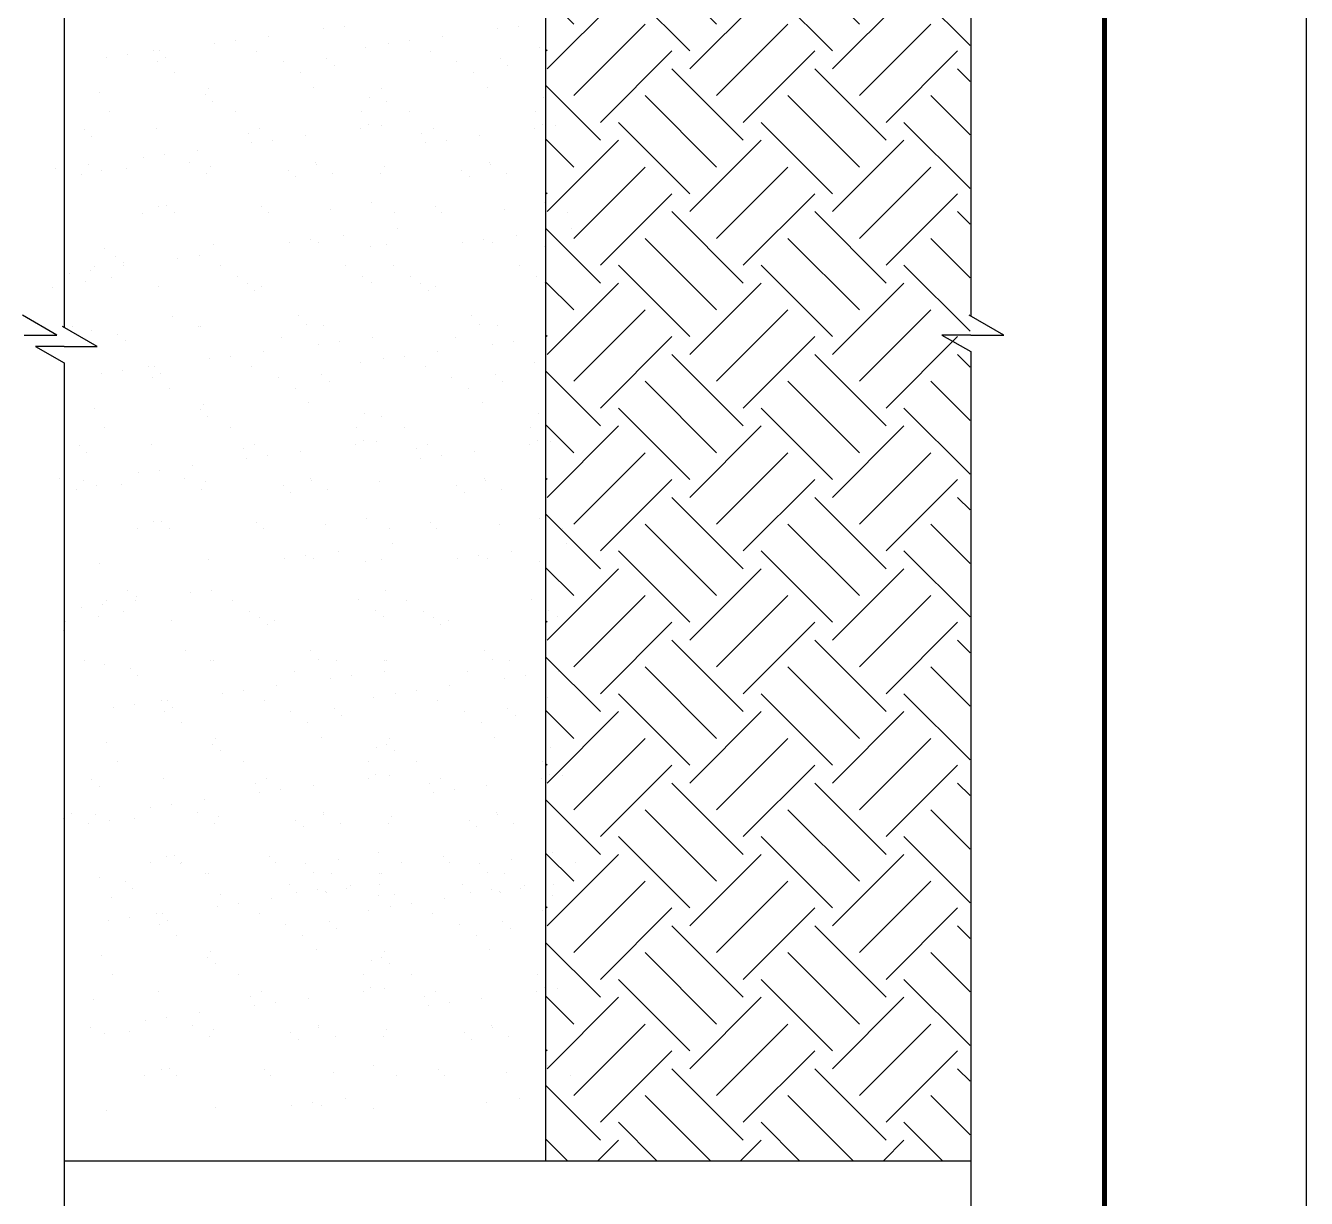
# Model space of a CAD drawing. Extents: x 109 to 4309, y -673 to 2245.
# Drawn here: x 3675 to 4309, y 33 to 614 of the extents above; entities that cross this region are included whole.
import ezdxf

# ---------------------------------------------------------------- set-up
doc = ezdxf.new("R2010")
doc.units = 0
doc.header["$MEASUREMENT"] = 0
doc.layers.get('0').update_dxf_attribs({"linetype": 'CONTINUOUS'})
for name, color, linetype in [('LEVEL', 2, 'CONTINUOUS'), ('STAIR', 140, 'CONTINUOUS'), ('TK', 1, 'CONTINUOUS'), ('TREE', 3, 'CONTINUOUS')]:
    doc.layers.add(name, color=color, linetype=linetype)

msp = doc.modelspace()

# ---------------------------------------------------------------- hatches: boundary and pattern name
at = {"layer": 'STAIR'}
h = msp.add_hatch(dxfattribs=at)
h.set_pattern_fill('EARTH', color=256, scale=200, angle=45, style=0)
h.paths.add_polyline_path([(3932.82, 51.74), (4142.82, 51.74), (4142.82, 891.74), (3932.82, 891.74)])

# ---------------------------------------------------------------- linework, layer by layer
msp.add_line((3694.26, 51.74), (3932.82, 51.74))
at = {"layer": 'LEVEL'}
for p, q in [((3932.82, 51.74), (3932.82, 1021.74)), ((3694.26, 51.74), (4142.82, 51.74))]:
    msp.add_line(p, q, dxfattribs=at)
at = {"layer": 'STAIR', "linetype": 'CONTINUOUS'}
for p, q in [((4143.25, 1138.64), (4143.25, 469.79)), ((3694.26, 1133.06), (3694.26, 464.21)), ((3690.57, 460.38), (3673.52, 470.26)), ((4159.5, 460.38), (4142.45, 470.26)), ((3710.51, 454.8), (3693.46, 464.68)), ((3674.32, 460.38), (3690.57, 460.38)), ((4143.25, 460.38), (4128.93, 460.38)), ((4128.93, 460.38), (4143.25, 452.28)), ((4143.25, 460.38), (4159.5, 460.38)), ((3694.26, 454.8), (3679.94, 454.8)), ((3679.94, 454.8), (3694.26, 446.7)), ((3694.26, 454.8), (3710.51, 454.8)), ((4143.25, 452.28), (4143.25, -221.72)), ((3694.26, 446.7), (3694.26, -227.3))]:
    msp.add_line(p, q, dxfattribs=at)
at = {"layer": 'TK', "linetype": 'CONTINUOUS'}
for p, q in [((4309.4, -672.57), (4309.4, 2245.21)), ((4209.4, -572.57), (4209.4, 2177.43))]:
    msp.add_line(p, q, dxfattribs=at)
at = {"layer": 'TK', "linetype": 'CONTINUOUS', "const_width": 2.5}
msp.add_lwpolyline([(359.4, 2177.43), (359.4, -572.57), (4209.4, -572.57), (4209.4, 2177.43), (359.4, 2177.43)], dxfattribs=at)
at = {"layer": 'TREE', "linetype": 'CONTINUOUS'}
for p, q in [((3822.62, 612.04), (3822.62, 612.04)), ((3833.03, 613.41), (3833.03, 613.41)), ((3908.6, 612.04), (3908.6, 612.04)), ((3919.01, 613.41), (3919.01, 613.41)), ((3768.78, 604.95), (3768.78, 604.95)), ((3779.19, 606.32), (3779.19, 606.32)), ((3795.45, 608.47), (3795.45, 608.47)), ((3843.65, 602.97), (3843.65, 602.97)), ((3854.76, 604.95), (3854.76, 604.95)), ((3865.17, 606.32), (3865.17, 606.32)), ((3881.43, 608.47), (3881.43, 608.47)), ((3929.63, 602.97), (3929.63, 602.97)), ((3714.95, 597.87), (3714.95, 597.87)), ((3725.36, 599.24), (3725.36, 599.24)), ((3738.47, 601.27), (3738.47, 601.27)), ((3741.62, 601.38), (3741.62, 601.38)), ((3744.27, 597.9), (3744.27, 597.9)), ((3789.63, 601.03), (3789.63, 601.03)), ((3824.3, 597.21), (3824.3, 597.21)), ((3875.61, 601.03), (3875.61, 601.03)), ((3910.28, 597.21), (3910.28, 597.21)), ((3740.33, 595.74), (3740.33, 595.74)), ((3748.77, 590.37), (3748.77, 590.37)), ((3802.62, 595.85), (3802.62, 595.85)), ((3811.05, 590.48), (3811.05, 590.48)), ((3827.99, 593.83), (3827.99, 593.83)), ((3888.6, 595.85), (3888.6, 595.85)), ((3897.03, 590.48), (3897.03, 590.48)), ((3913.97, 593.83), (3913.97, 593.83)), ((3711.5, 580.58), (3711.5, 580.58)), ((3764.18, 579.66), (3764.18, 579.66)), ((3765.52, 582.52), (3765.52, 582.52)), ((3817.87, 583.19), (3817.87, 583.19)), ((3845.39, 577.89), (3845.39, 577.89)), ((3851.5, 582.52), (3851.5, 582.52)), ((3903.85, 583.19), (3903.85, 583.19)), ((3931.37, 577.89), (3931.37, 577.89)), ((3716.85, 570.91), (3716.85, 570.91)), ((3767.87, 576.28), (3767.87, 576.28)), ((3779.13, 571.02), (3779.13, 571.02)), ((3841.41, 571.14), (3841.41, 571.14)), ((3853.85, 576.28), (3853.85, 576.28)), ((3865.11, 571.02), (3865.11, 571.02)), ((3927.39, 571.14), (3927.39, 571.14)), ((3704.06, 562.1), (3704.06, 562.1)), ((3707.74, 558.73), (3707.74, 558.73)), ((3739.73, 562.74), (3739.73, 562.74)), ((3785.27, 560.34), (3785.27, 560.34)), ((3790.89, 562.49), (3790.89, 562.49)), ((3813.89, 559.11), (3813.89, 559.11)), ((3841.06, 562.69), (3841.06, 562.69)), ((3844.91, 564.44), (3844.91, 564.44)), ((3851.47, 564.06), (3851.47, 564.06)), ((3871.24, 560.34), (3871.24, 560.34)), ((3876.87, 562.49), (3876.87, 562.49)), ((3899.87, 559.11), (3899.87, 559.11)), ((3927.04, 562.69), (3927.04, 562.69)), ((3930.89, 564.44), (3930.89, 564.44)), ((3937.45, 564.06), (3937.45, 564.06)), ((3760.06, 552.02), (3760.06, 552.02)), ((3787.22, 555.6), (3787.22, 555.6)), ((3797.63, 556.97), (3797.63, 556.97)), ((3873.2, 555.6), (3873.2, 555.6)), ((3883.61, 556.97), (3883.61, 556.97)), ((3694.2, 545.54), (3694.2, 545.54)), ((3733.39, 548.51), (3733.39, 548.51)), ((3743.8, 549.88), (3743.8, 549.88)), ((3756.49, 545.66), (3756.49, 545.66)), ((3818.77, 545.77), (3818.77, 545.77)), ((3904.75, 545.77), (3904.75, 545.77)), ((3689.96, 542.79), (3689.96, 542.79)), ((3702.64, 540.17), (3702.64, 540.17)), ((3706.22, 544.94), (3706.22, 544.94)), ((3712.76, 542.04), (3712.76, 542.04)), ((3725.14, 542.78), (3725.14, 542.78)), ((3764.92, 540.28), (3764.92, 540.28)), ((3766.78, 543.98), (3766.78, 543.98)), ((3805.17, 542.09), (3805.17, 542.09)), ((3819.13, 544.65), (3819.13, 544.65)), ((3827.2, 540.4), (3827.2, 540.4)), ((3850.9, 540.28), (3850.9, 540.28)), ((3852.76, 543.98), (3852.76, 543.98)), ((3891.15, 542.09), (3891.15, 542.09)), ((3905.11, 544.65), (3905.11, 544.65)), ((3913.18, 540.4), (3913.18, 540.4)), ((3808.86, 538.72), (3808.86, 538.72)), ((3894.84, 538.72), (3894.84, 538.72)), ((3733, 520.83), (3733, 520.83)), ((3740.99, 524.2), (3740.99, 524.2)), ((3745.05, 524.54), (3745.05, 524.54)), ((3748.74, 521.16), (3748.74, 521.16)), ((3792.15, 523.95), (3792.15, 523.95)), ((3795.28, 520.94), (3795.28, 520.94)), ((3826.26, 522.77), (3826.26, 522.77)), ((3846.17, 525.9), (3846.17, 525.9)), ((3857.57, 521.06), (3857.57, 521.06)), ((3878.13, 523.95), (3878.13, 523.95)), ((3881.26, 520.94), (3881.26, 520.94)), ((3912.24, 522.77), (3912.24, 522.77)), ((3932.15, 525.9), (3932.15, 525.9)), ((3943.55, 521.06), (3943.55, 521.06)), ((3816.07, 507.61), (3816.07, 507.61)), ((3832.33, 509.75), (3832.33, 509.75)), ((3859.5, 513.33), (3859.5, 513.33)), ((3902.05, 507.61), (3902.05, 507.61)), ((3918.31, 509.75), (3918.31, 509.75)), ((3945.48, 513.33), (3945.48, 513.33)), ((3714.02, 503.5), (3714.02, 503.5)), ((3768.04, 505.45), (3768.04, 505.45)), ((3805.66, 506.24), (3805.66, 506.24)), ((3820.39, 506.12), (3820.39, 506.12)), ((3846.16, 504.53), (3846.16, 504.53)), ((3854.02, 505.45), (3854.02, 505.45)), ((3891.64, 506.24), (3891.64, 506.24)), ((3906.37, 506.12), (3906.37, 506.12)), ((3932.14, 504.53), (3932.14, 504.53)), ((3719.58, 499.25), (3719.58, 499.25)), ((3723.66, 496.3), (3723.66, 496.3)), ((3750.58, 498.23), (3750.58, 498.23)), ((3760.99, 499.6), (3760.99, 499.6)), ((3833.67, 494.76), (3833.67, 494.76)), ((3919.65, 494.76), (3919.65, 494.76)), ((3696.74, 491.14), (3696.74, 491.14)), ((3707.15, 492.51), (3707.15, 492.51)), ((3709.11, 494.53), (3709.11, 494.53)), ((3717.54, 489.16), (3717.54, 489.16)), ((3723.41, 494.65), (3723.41, 494.65)), ((3771.39, 494.65), (3771.39, 494.65)), ((3779.83, 489.27), (3779.83, 489.27)), ((3842.11, 489.39), (3842.11, 489.39)), ((3857.37, 494.65), (3857.37, 494.65)), ((3865.8, 489.27), (3865.8, 489.27)), ((3928.09, 489.39), (3928.09, 489.39)), ((3688.65, 484.07), (3688.65, 484.07)), ((3704.76, 486.74), (3704.76, 486.74)), ((3741, 484.73), (3741, 484.73)), ((3784.79, 486.05), (3784.79, 486.05)), ((3788.48, 482.67), (3788.48, 482.67)), ((3792.17, 484.49), (3792.17, 484.49)), ((3846.18, 486.44), (3846.18, 486.44)), ((3870.77, 486.05), (3870.77, 486.05)), ((3874.46, 482.67), (3874.46, 482.67)), ((3878.14, 484.49), (3878.14, 484.49)), ((3932.16, 486.44), (3932.16, 486.44)), ((3747.9, 469.82), (3747.9, 469.82)), ((3810.19, 469.93), (3810.19, 469.93)), ((3896.17, 469.93), (3896.17, 469.93)), ((3698.21, 464.72), (3698.21, 464.72)), ((3760.5, 464.83), (3760.5, 464.83)), ((3761.77, 464.78), (3761.77, 464.78)), ((3814.13, 465.45), (3814.13, 465.45)), ((3822.78, 464.95), (3822.78, 464.95)), ((3900.11, 465.45), (3900.11, 465.45)), ((3908.76, 464.95), (3908.76, 464.95)), ((3707.76, 462.84), (3707.76, 462.84)), ((3720.7, 460.95), (3720.7, 460.95)), ((3724.39, 457.57), (3724.39, 457.57)), ((3801.91, 459.18), (3801.91, 459.18)), ((3830.54, 457.14), (3830.54, 457.14)), ((3846.8, 459.28), (3846.8, 459.28)), ((3887.89, 459.18), (3887.89, 459.18)), ((3916.52, 457.14), (3916.52, 457.14)), ((3932.78, 459.28), (3932.78, 459.28)), ((3792.97, 452.19), (3792.97, 452.19)), ((3820.13, 455.77), (3820.13, 455.77)), ((3878.95, 452.19), (3878.95, 452.19)), ((3906.11, 455.77), (3906.11, 455.77)), ((3735.99, 445), (3735.99, 445)), ((3739.13, 445.1), (3739.13, 445.1)), ((3766.3, 448.68), (3766.3, 448.68)), ((3776.71, 450.05), (3776.71, 450.05)), ((3787.15, 444.75), (3787.15, 444.75)), ((3841.17, 446.7), (3841.17, 446.7)), ((3852.28, 448.68), (3852.28, 448.68)), ((3862.69, 450.05), (3862.69, 450.05)), ((3873.13, 444.75), (3873.13, 444.75)), ((3927.15, 446.7), (3927.15, 446.7)), ((3712.46, 441.59), (3712.46, 441.59)), ((3722.87, 442.96), (3722.87, 442.96)), ((3737.85, 439.47), (3737.85, 439.47)), ((3741.79, 441.62), (3741.79, 441.62)), ((3800.13, 439.58), (3800.13, 439.58)), ((3821.82, 440.94), (3821.82, 440.94)), ((3886.11, 439.58), (3886.11, 439.58)), ((3907.8, 440.94), (3907.8, 440.94)), ((3746.29, 434.09), (3746.29, 434.09)), ((3808.57, 434.21), (3808.57, 434.21)), ((3825.51, 437.56), (3825.51, 437.56)), ((3894.55, 434.21), (3894.55, 434.21)), ((3911.49, 437.56), (3911.49, 437.56)), ((3763.03, 426.25), (3763.03, 426.25)), ((3815.39, 426.91), (3815.39, 426.91)), ((3901.37, 426.91), (3901.37, 426.91)), ((3709.02, 424.3), (3709.02, 424.3)), ((3761.7, 423.38), (3761.7, 423.38)), ((3765.38, 420), (3765.38, 420)), ((3842.91, 421.61), (3842.91, 421.61)), ((3851.36, 420), (3851.36, 420)), ((3928.88, 421.61), (3928.88, 421.61)), ((3714.37, 414.64), (3714.37, 414.64)), ((3776.65, 414.75), (3776.65, 414.75)), ((3838.93, 414.86), (3838.93, 414.86)), ((3862.63, 414.75), (3862.63, 414.75)), ((3924.91, 414.86), (3924.91, 414.86)), ((3737.25, 406.46), (3737.25, 406.46)), ((3788.41, 406.22), (3788.41, 406.22)), ((3838.57, 406.41), (3838.57, 406.41)), ((3842.43, 408.16), (3842.43, 408.16)), ((3848.98, 407.78), (3848.98, 407.78)), ((3874.39, 406.22), (3874.39, 406.22)), ((3924.55, 406.41), (3924.55, 406.41)), ((3928.41, 408.16), (3928.41, 408.16)), ((3934.96, 407.78), (3934.96, 407.78)), ((3701.57, 405.83), (3701.57, 405.83)), ((3705.26, 402.45), (3705.26, 402.45)), ((3782.78, 404.06), (3782.78, 404.06)), ((3795.15, 400.7), (3795.15, 400.7)), ((3811.41, 402.84), (3811.41, 402.84)), ((3868.76, 404.06), (3868.76, 404.06)), ((3881.13, 400.7), (3881.13, 400.7)), ((3897.39, 402.84), (3897.39, 402.84)), ((3741.31, 393.61), (3741.31, 393.61)), ((3757.57, 395.75), (3757.57, 395.75)), ((3784.74, 399.32), (3784.74, 399.32)), ((3870.72, 399.32), (3870.72, 399.32)), ((3691.72, 389.27), (3691.72, 389.27)), ((3703.74, 388.66), (3703.74, 388.66)), ((3730.9, 392.24), (3730.9, 392.24)), ((3754, 389.38), (3754, 389.38)), ((3764.29, 387.71), (3764.29, 387.71)), ((3816.29, 389.5), (3816.29, 389.5)), ((3816.65, 388.38), (3816.65, 388.38)), ((3850.27, 387.71), (3850.27, 387.71)), ((3902.27, 389.5), (3902.27, 389.5)), ((3902.63, 388.38), (3902.63, 388.38)), ((3700.16, 383.9), (3700.16, 383.9)), ((3710.28, 385.76), (3710.28, 385.76)), ((3722.66, 386.51), (3722.66, 386.51)), ((3762.44, 384.01), (3762.44, 384.01)), ((3802.69, 385.82), (3802.69, 385.82)), ((3806.38, 382.44), (3806.38, 382.44)), ((3824.72, 384.12), (3824.72, 384.12)), ((3888.67, 385.82), (3888.67, 385.82)), ((3892.36, 382.44), (3892.36, 382.44)), ((3910.7, 384.12), (3910.7, 384.12)), ((3738.51, 367.93), (3738.51, 367.93)), ((3742.57, 368.27), (3742.57, 368.27)), ((3843.69, 369.63), (3843.69, 369.63)), ((3929.67, 369.63), (3929.67, 369.63)), ((3730.52, 364.55), (3730.52, 364.55)), ((3746.25, 364.89), (3746.25, 364.89)), ((3789.67, 367.68), (3789.67, 367.68)), ((3792.8, 364.67), (3792.8, 364.67)), ((3823.78, 366.5), (3823.78, 366.5)), ((3855.08, 364.78), (3855.08, 364.78)), ((3875.65, 367.68), (3875.65, 367.68)), ((3878.78, 364.67), (3878.78, 364.67)), ((3909.75, 366.5), (3909.75, 366.5)), ((3941.06, 364.78), (3941.06, 364.78)), ((3857.01, 357.06), (3857.01, 357.06)), ((3942.99, 357.06), (3942.99, 357.06)), ((3765.55, 349.17), (3765.55, 349.17)), ((3803.18, 349.97), (3803.18, 349.97)), ((3813.59, 351.34), (3813.59, 351.34)), ((3817.91, 349.84), (3817.91, 349.84)), ((3829.85, 353.48), (3829.85, 353.48)), ((3851.53, 349.17), (3851.53, 349.17)), ((3889.16, 349.97), (3889.16, 349.97)), ((3899.57, 351.34), (3899.57, 351.34)), ((3903.89, 349.84), (3903.89, 349.84)), ((3915.83, 353.48), (3915.83, 353.48)), ((3711.54, 347.23), (3711.54, 347.23)), ((3843.68, 348.26), (3843.68, 348.26)), ((3929.66, 348.26), (3929.66, 348.26)), ((3725.79, 333.8), (3725.79, 333.8)), ((3729.87, 330.85), (3729.87, 330.85)), ((3756.78, 332.78), (3756.78, 332.78)), ((3767.19, 334.15), (3767.19, 334.15)), ((3853.17, 334.15), (3853.17, 334.15)), ((3702.95, 325.69), (3702.95, 325.69)), ((3713.36, 327.06), (3713.36, 327.06)), ((3715.31, 329.09), (3715.31, 329.09)), ((3723.75, 323.71), (3723.75, 323.71)), ((3729.62, 329.2), (3729.62, 329.2)), ((3777.6, 329.2), (3777.6, 329.2)), ((3786.03, 323.83), (3786.03, 323.83)), ((3839.88, 329.31), (3839.88, 329.31)), ((3848.31, 323.94), (3848.31, 323.94)), ((3863.58, 329.2), (3863.58, 329.2)), ((3872.01, 323.83), (3872.01, 323.83)), ((3925.86, 329.31), (3925.86, 329.31)), ((3934.29, 323.94), (3934.29, 323.94)), ((3694.86, 318.62), (3694.86, 318.62)), ((3710.97, 321.29), (3710.97, 321.29)), ((3747.21, 319.29), (3747.21, 319.29)), ((3791, 320.6), (3791, 320.6)), ((3794.69, 317.22), (3794.69, 317.22)), ((3798.37, 319.04), (3798.37, 319.04)), ((3852.39, 320.99), (3852.39, 320.99)), ((3876.98, 320.6), (3876.98, 320.6)), ((3880.67, 317.22), (3880.67, 317.22)), ((3884.35, 319.04), (3884.35, 319.04)), ((3938.37, 320.99), (3938.37, 320.99)), ((3693.87, 314.35), (3693.87, 314.35)), ((3816.39, 304.48), (3816.39, 304.48)), ((3902.37, 304.48), (3902.37, 304.48)), ((3704.42, 299.27), (3704.42, 299.27)), ((3754.11, 304.37), (3754.11, 304.37)), ((3766.7, 299.38), (3766.7, 299.38)), ((3767.98, 299.34), (3767.98, 299.34)), ((3820.33, 300), (3820.33, 300)), ((3828.98, 299.5), (3828.98, 299.5)), ((3852.68, 299.38), (3852.68, 299.38)), ((3853.96, 299.34), (3853.96, 299.34)), ((3906.31, 300), (3906.31, 300)), ((3914.96, 299.5), (3914.96, 299.5)), ((3713.96, 297.39), (3713.96, 297.39)), ((3726.91, 295.5), (3726.91, 295.5)), ((3730.6, 292.12), (3730.6, 292.12)), ((3808.12, 293.73), (3808.12, 293.73)), ((3853.01, 293.83), (3853.01, 293.83)), ((3894.1, 293.73), (3894.1, 293.73)), ((3938.99, 293.83), (3938.99, 293.83)), ((3799.18, 286.74), (3799.18, 286.74)), ((3826.34, 290.32), (3826.34, 290.32)), ((3836.75, 291.69), (3836.75, 291.69)), ((3885.15, 286.74), (3885.15, 286.74)), ((3912.32, 290.32), (3912.32, 290.32)), ((3922.73, 291.69), (3922.73, 291.69)), ((3742.2, 279.55), (3742.2, 279.55)), ((3745.34, 279.66), (3745.34, 279.66)), ((3772.51, 283.23), (3772.51, 283.23)), ((3782.92, 284.6), (3782.92, 284.6)), ((3793.36, 279.31), (3793.36, 279.31)), ((3847.38, 281.25), (3847.38, 281.25)), ((3858.48, 283.23), (3858.48, 283.23)), ((3868.9, 284.6), (3868.9, 284.6)), ((3879.34, 279.31), (3879.34, 279.31)), ((3933.36, 281.25), (3933.36, 281.25)), ((3718.67, 276.15), (3718.67, 276.15)), ((3729.08, 277.52), (3729.08, 277.52)), ((3744.06, 274.02), (3744.06, 274.02)), ((3748, 276.18), (3748, 276.18)), ((3806.34, 274.13), (3806.34, 274.13)), ((3828.03, 275.49), (3828.03, 275.49)), ((3892.32, 274.13), (3892.32, 274.13)), ((3914.01, 275.49), (3914.01, 275.49)), ((3752.49, 268.65), (3752.49, 268.65)), ((3814.78, 268.76), (3814.78, 268.76)), ((3831.71, 272.11), (3831.71, 272.11)), ((3900.75, 268.76), (3900.75, 268.76)), ((3917.69, 272.11), (3917.69, 272.11)), ((3769.24, 260.8), (3769.24, 260.8)), ((3821.59, 261.47), (3821.59, 261.47)), ((3855.22, 260.8), (3855.22, 260.8)), ((3907.57, 261.47), (3907.57, 261.47)), ((3715.22, 258.85), (3715.22, 258.85)), ((3767.9, 257.94), (3767.9, 257.94)), ((3771.59, 254.56), (3771.59, 254.56)), ((3849.11, 256.17), (3849.11, 256.17)), ((3853.88, 257.94), (3853.88, 257.94)), ((3857.57, 254.56), (3857.57, 254.56)), ((3935.09, 256.17), (3935.09, 256.17)), ((3720.57, 249.19), (3720.57, 249.19)), ((3782.85, 249.3), (3782.85, 249.3)), ((3845.14, 249.42), (3845.14, 249.42)), ((3868.83, 249.3), (3868.83, 249.3)), ((3931.12, 249.42), (3931.12, 249.42)), ((3848.64, 242.72), (3848.64, 242.72)), ((3855.19, 242.34), (3855.19, 242.34)), ((3934.62, 242.72), (3934.62, 242.72)), ((3941.17, 242.34), (3941.17, 242.34)), ((3707.78, 240.38), (3707.78, 240.38)), ((3711.47, 237), (3711.47, 237)), ((3743.46, 241.01), (3743.46, 241.01)), ((3788.99, 238.61), (3788.99, 238.61)), ((3794.62, 240.77), (3794.62, 240.77)), ((3801.36, 235.25), (3801.36, 235.25)), ((3817.62, 237.39), (3817.62, 237.39)), ((3844.78, 240.96), (3844.78, 240.96)), ((3874.97, 238.61), (3874.97, 238.61)), ((3880.6, 240.77), (3880.6, 240.77)), ((3887.34, 235.25), (3887.34, 235.25)), ((3903.59, 237.39), (3903.59, 237.39)), ((3930.76, 240.96), (3930.76, 240.96)), ((3763.78, 230.3), (3763.78, 230.3)), ((3790.95, 233.88), (3790.95, 233.88)), ((3876.92, 233.88), (3876.92, 233.88)), ((3697.93, 223.82), (3697.93, 223.82)), ((3709.94, 223.21), (3709.94, 223.21)), ((3737.11, 226.79), (3737.11, 226.79)), ((3747.52, 228.16), (3747.52, 228.16)), ((3760.21, 223.94), (3760.21, 223.94)), ((3770.5, 222.26), (3770.5, 222.26)), ((3822.49, 224.05), (3822.49, 224.05)), ((3822.85, 222.93), (3822.85, 222.93)), ((3856.48, 222.26), (3856.48, 222.26)), ((3908.47, 224.05), (3908.47, 224.05)), ((3908.83, 222.93), (3908.83, 222.93)), ((3693.68, 221.07), (3693.68, 221.07)), ((3706.36, 218.45), (3706.36, 218.45)), ((3716.48, 220.32), (3716.48, 220.32)), ((3728.87, 221.06), (3728.87, 221.06)), ((3768.65, 218.56), (3768.65, 218.56)), ((3808.9, 220.37), (3808.9, 220.37)), ((3812.58, 216.99), (3812.58, 216.99)), ((3830.93, 218.68), (3830.93, 218.68)), ((3854.62, 218.56), (3854.62, 218.56)), ((3894.88, 220.37), (3894.88, 220.37)), ((3898.56, 216.99), (3898.56, 216.99)), ((3916.91, 218.68), (3916.91, 218.68)), ((3849.9, 204.18), (3849.9, 204.18)), ((3935.88, 204.18), (3935.88, 204.18)), ((3736.72, 199.11), (3736.72, 199.11)), ((3744.72, 202.48), (3744.72, 202.48)), ((3748.77, 202.82), (3748.77, 202.82)), ((3751.63, 198.95), (3751.63, 198.95)), ((3752.46, 199.44), (3752.46, 199.44)), ((3795.88, 202.23), (3795.88, 202.23)), ((3799.01, 199.22), (3799.01, 199.22)), ((3813.91, 199.06), (3813.91, 199.06)), ((3829.98, 201.05), (3829.98, 201.05)), ((3861.29, 199.33), (3861.29, 199.33)), ((3881.86, 202.23), (3881.86, 202.23)), ((3884.99, 199.22), (3884.99, 199.22)), ((3899.89, 199.06), (3899.89, 199.06)), ((3915.96, 201.05), (3915.96, 201.05)), ((3947.27, 199.33), (3947.27, 199.33)), ((3711.48, 191.97), (3711.48, 191.97)), ((3764.22, 193.96), (3764.22, 193.96)), ((3765.5, 193.91), (3765.5, 193.91)), ((3817.85, 194.58), (3817.85, 194.58)), ((3826.5, 194.07), (3826.5, 194.07)), ((3850.2, 193.96), (3850.2, 193.96)), ((3851.48, 193.91), (3851.48, 193.91)), ((3903.83, 194.58), (3903.83, 194.58)), ((3912.48, 194.07), (3912.48, 194.07)), ((3724.43, 190.08), (3724.43, 190.08)), ((3728.11, 186.7), (3728.11, 186.7)), ((3805.64, 188.31), (3805.64, 188.31)), ((3809.39, 184.52), (3809.39, 184.52)), ((3819.8, 185.89), (3819.8, 185.89)), ((3823.86, 184.9), (3823.86, 184.9)), ((3824.11, 184.39), (3824.11, 184.39)), ((3834.27, 186.27), (3834.27, 186.27)), ((3836.06, 188.03), (3836.06, 188.03)), ((3850.53, 188.41), (3850.53, 188.41)), ((3891.62, 188.31), (3891.62, 188.31)), ((3895.36, 184.52), (3895.36, 184.52)), ((3905.78, 185.89), (3905.78, 185.89)), ((3909.84, 184.9), (3909.84, 184.9)), ((3910.09, 184.39), (3910.09, 184.39)), ((3920.25, 186.27), (3920.25, 186.27)), ((3922.03, 188.03), (3922.03, 188.03)), ((3936.51, 188.41), (3936.51, 188.41)), ((3717.74, 181.78), (3717.74, 181.78)), ((3770.02, 177.81), (3770.02, 177.81)), ((3771.76, 183.73), (3771.76, 183.73)), ((3780.43, 179.18), (3780.43, 179.18)), ((3796.69, 181.32), (3796.69, 181.32)), ((3849.89, 182.81), (3849.89, 182.81)), ((3856, 177.81), (3856, 177.81)), ((3857.74, 183.73), (3857.74, 183.73)), ((3866.41, 179.18), (3866.41, 179.18)), ((3882.67, 181.32), (3882.67, 181.32)), ((3935.87, 182.81), (3935.87, 182.81)), ((3726.6, 172.09), (3726.6, 172.09)), ((3739.71, 174.13), (3739.71, 174.13)), ((3742.86, 174.23), (3742.86, 174.23)), ((3790.88, 173.88), (3790.88, 173.88)), ((3844.89, 175.83), (3844.89, 175.83)), ((3876.86, 173.88), (3876.86, 173.88)), ((3930.87, 175.83), (3930.87, 175.83)), ((3716.19, 170.72), (3716.19, 170.72)), ((3741.58, 168.6), (3741.58, 168.6)), ((3745.51, 170.75), (3745.51, 170.75)), ((3803.86, 168.71), (3803.86, 168.71)), ((3825.54, 170.07), (3825.54, 170.07)), ((3829.23, 166.69), (3829.23, 166.69)), ((3889.84, 168.71), (3889.84, 168.71)), ((3911.52, 170.07), (3911.52, 170.07)), ((3915.21, 166.69), (3915.21, 166.69)), ((3750.01, 163.22), (3750.01, 163.22)), ((3812.29, 163.34), (3812.29, 163.34)), ((3898.27, 163.34), (3898.27, 163.34)), ((3712.74, 153.43), (3712.74, 153.43)), ((3765.42, 152.51), (3765.42, 152.51)), ((3766.76, 155.38), (3766.76, 155.38)), ((3819.11, 156.04), (3819.11, 156.04)), ((3851.4, 152.51), (3851.4, 152.51)), ((3852.74, 155.38), (3852.74, 155.38)), ((3905.09, 156.04), (3905.09, 156.04)), ((3769.11, 149.13), (3769.11, 149.13)), ((3846.63, 150.74), (3846.63, 150.74)), ((3855.09, 149.13), (3855.09, 149.13)), ((3932.61, 150.74), (3932.61, 150.74)), ((3718.09, 143.77), (3718.09, 143.77)), ((3780.37, 143.88), (3780.37, 143.88)), ((3842.65, 143.99), (3842.65, 143.99)), ((3866.35, 143.88), (3866.35, 143.88)), ((3928.63, 143.99), (3928.63, 143.99)), ((3740.97, 135.59), (3740.97, 135.59)), ((3792.14, 135.35), (3792.14, 135.35)), ((3842.3, 135.54), (3842.3, 135.54)), ((3846.15, 137.29), (3846.15, 137.29)), ((3852.71, 136.91), (3852.71, 136.91)), ((3878.12, 135.35), (3878.12, 135.35)), ((3928.28, 135.54), (3928.28, 135.54)), ((3932.13, 137.29), (3932.13, 137.29)), ((3938.69, 136.91), (3938.69, 136.91)), ((3708.98, 131.58), (3708.98, 131.58)), ((3786.51, 133.19), (3786.51, 133.19)), ((3788.46, 128.45), (3788.46, 128.45)), ((3798.87, 129.82), (3798.87, 129.82)), ((3815.13, 131.97), (3815.13, 131.97)), ((3872.49, 133.19), (3872.49, 133.19)), ((3874.44, 128.45), (3874.44, 128.45)), ((3884.85, 129.82), (3884.85, 129.82)), ((3901.11, 131.97), (3901.11, 131.97)), ((3734.63, 121.37), (3734.63, 121.37)), ((3745.04, 122.74), (3745.04, 122.74)), ((3761.3, 124.88), (3761.3, 124.88)), ((3707.46, 117.79), (3707.46, 117.79)), ((3714, 114.89), (3714, 114.89)), ((3726.38, 115.64), (3726.38, 115.64)), ((3757.73, 118.51), (3757.73, 118.51)), ((3768.02, 116.84), (3768.02, 116.84)), ((3806.41, 114.95), (3806.41, 114.95)), ((3820.01, 118.63), (3820.01, 118.63)), ((3820.37, 117.51), (3820.37, 117.51)), ((3854, 116.84), (3854, 116.84)), ((3892.39, 114.95), (3892.39, 114.95)), ((3905.99, 118.63), (3905.99, 118.63)), ((3906.35, 117.51), (3906.35, 117.51)), ((3766.16, 113.14), (3766.16, 113.14)), ((3810.1, 111.57), (3810.1, 111.57)), ((3828.45, 113.25), (3828.45, 113.25)), ((3852.14, 113.14), (3852.14, 113.14)), ((3896.08, 111.57), (3896.08, 111.57)), ((3914.42, 113.25), (3914.42, 113.25)), ((3742.23, 97.06), (3742.23, 97.06)), ((3746.29, 97.4), (3746.29, 97.4)), ((3793.4, 96.81), (3793.4, 96.81)), ((3827.5, 95.63), (3827.5, 95.63)), ((3847.41, 98.76), (3847.41, 98.76)), ((3879.38, 96.81), (3879.38, 96.81)), ((3913.48, 95.63), (3913.48, 95.63)), ((3933.39, 98.76), (3933.39, 98.76)), ((3734.24, 93.68), (3734.24, 93.68)), ((3749.98, 94.02), (3749.98, 94.02)), ((3796.52, 93.8), (3796.52, 93.8)), ((3858.81, 93.91), (3858.81, 93.91)), ((3882.5, 93.8), (3882.5, 93.8)), ((3944.79, 93.91), (3944.79, 93.91)), ((3833.57, 82.61), (3833.57, 82.61)), ((3919.55, 82.61), (3919.55, 82.61)), ((3715.26, 76.36), (3715.26, 76.36)), ((3769.28, 78.3), (3769.28, 78.3)), ((3806.9, 79.1), (3806.9, 79.1)), ((3817.31, 80.47), (3817.31, 80.47)), ((3821.63, 78.97), (3821.63, 78.97)), ((3847.41, 77.39), (3847.41, 77.39)), ((3903.29, 80.47), (3903.29, 80.47))]:
    msp.add_line(p, q, dxfattribs=at)

doc.saveas('drawing.dxf')
